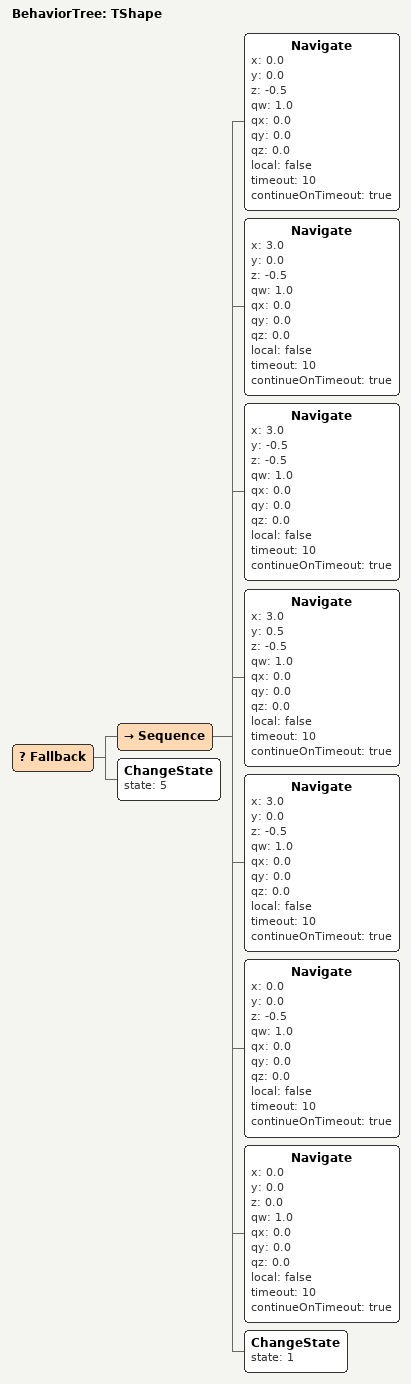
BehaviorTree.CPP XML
<root BTCPP_format="4">
	<BehaviorTree ID="TShape">
	    <Fallback>
    		<Sequence>
    			<Navigate x="0.0"  y="0.0"  z="-0.5" qw="1.0" qx="0.0" qy="0.0" qz="0.0" local="false" timeout="10" continueOnTimeout="true"/>
    			<Navigate x="3.0"  y="0.0"  z="-0.5" qw="1.0" qx="0.0" qy="0.0" qz="0.0" local="false" timeout="10" continueOnTimeout="true"/>
    			<Navigate x="3.0" y="-0.5"  z="-0.5" qw="1.0" qx="0.0" qy="0.0" qz="0.0" local="false" timeout="10" continueOnTimeout="true"/>
    			<Navigate x="3.0" y="0.5" z="-0.5" qw="1.0" qx="0.0" qy="0.0" qz="0.0" local="false" timeout="10" continueOnTimeout="true"/>
    			<Navigate x="3.0"  y="0.0" z="-0.5" qw="1.0" qx="0.0" qy="0.0" qz="0.0" local="false" timeout="10" continueOnTimeout="true"/>
    			<Navigate x="0.0"  y="0.0" z="-0.5" qw="1.0" qx="0.0" qy="0.0" qz="0.0" local="false" timeout="10" continueOnTimeout="true"/>
    			<Navigate x="0.0"  y="0.0" z="0.0" qw="1.0" qx="0.0" qy="0.0" qz="0.0" local="false" timeout="10" continueOnTimeout="true"/>
                <ChangeState state="1"/>
    		</Sequence>
            <ChangeState state="5"/>
        </Fallback>
	</BehaviorTree>
</root>
